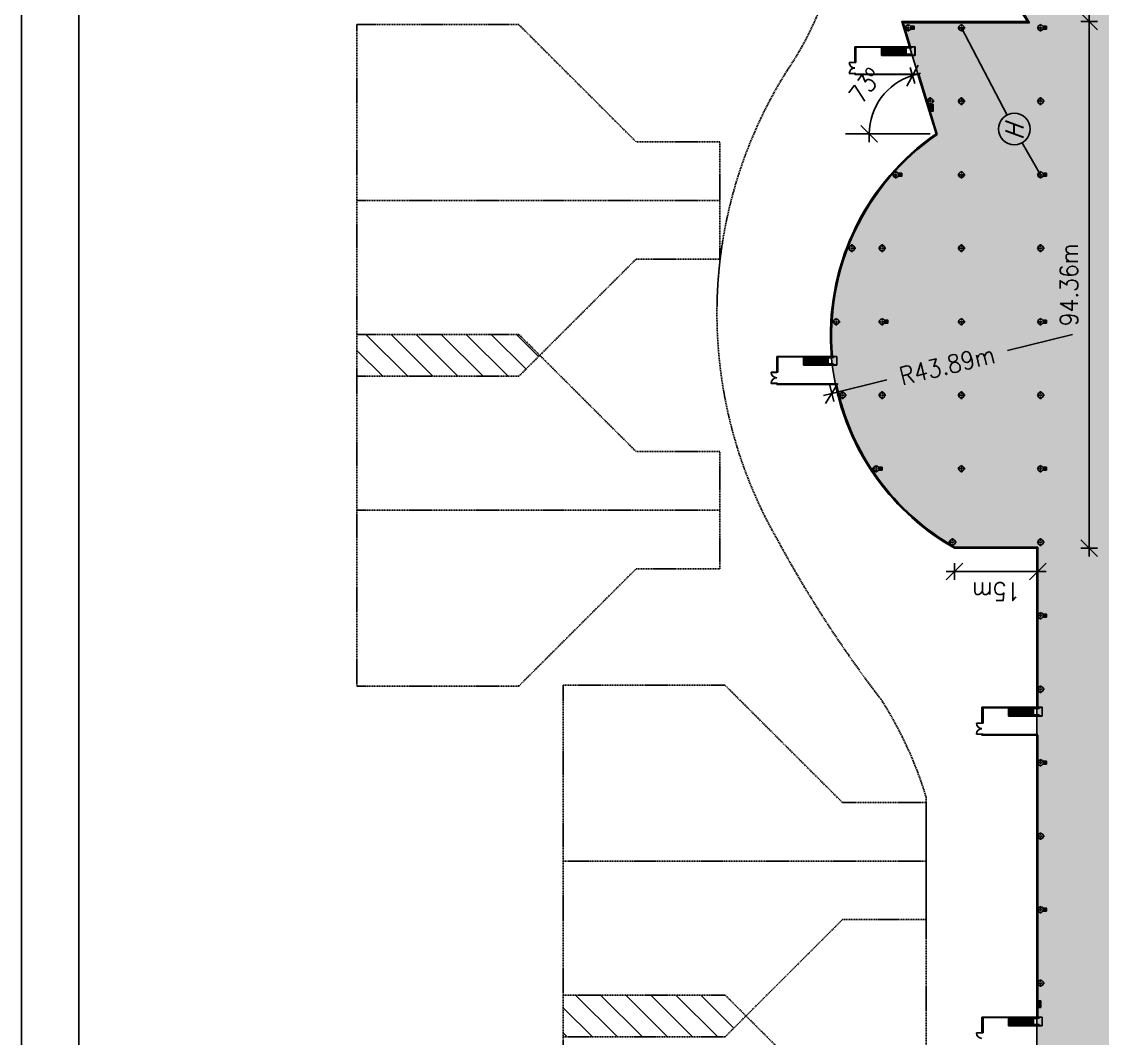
# Model space of a CAD drawing. Header units: millimetres. Extents: x -1 to 12300, y -1929 to 2470.
# Drawn here: x 6018.4 to 6212, y -812.4 to -630.3 of the extents above; entities that cross this region are included whole.
import ezdxf

# ---------------------------------------------------------------- set-up
doc = ezdxf.new("R2010")
doc.units = ezdxf.units.MM
doc.linetypes.add('DASHDOTBERNUZ', pattern=[0.8, 0.4, -0.2, 0, -0.2])
doc.linetypes.add('HIDDENBERNUZ', pattern=[0.3, 0.2, -0.1])
doc.layers.get('0').update_dxf_attribs({"color": 250})
for name, color, linetype in [('01C', 250, 'Continuous'), ('01cotes', 200, 'Continuous'), ('01TXTINCENDIext', 7, 'Continuous'), ('01TXTINCENDIman', 7, 'Continuous'), ('01TXTmaterial', 31, 'Continuous'), ('05CPIL', 250, 'Continuous'), ('0parquing', 250, 'HIDDENBERNUZ'), ('0serveis', 6, 'HIDDENBERNUZ'), ('0Terminal', 250, 'Continuous'), ('espais terminal', 9, 'Continuous'), ('fluxes', 9, 'Continuous')]:
    doc.layers.add(name, color=color, linetype=linetype)
doc.layers.add('TR-AUX-OFICINES', color=9, linetype='Continuous', plot=False)
doc.layers.add('viewport', color=241, linetype='Continuous', plot=False)
doc.styles.add('_FERROS', font='romans.shx', dxfattribs={"width": 0.9})
doc.styles.add('_PEGATINES', font='romans.shx', dxfattribs={"width": 0.9, "oblique": 20})
doc.dimstyles.new('_100PS1500', dxfattribs={"dimtxt": 3.2, "dimasz": 3, "dimexe": 0.18, "dimexo": 0.0625, "dimgap": 2, "dimtad": 1, "dimrnd": 0.01, "dimzin": 12, "dimdsep": 46, "dimtxsty": '_FERROS', "dimblk": 'OBLIQUE', "dimcen": 0.09, "dimdle": 0.5, "dimse1": 1, "dimse2": 1, "dimclrt": 7, "dimadec": 0, "dimazin": 0, "dimtfac": 1, "dimtix": 1, "dimtmove": 2, "dimatfit": 3, "dimldrblk": 'OBLIQUE', "dimfxl": 1, "dimtvp": 0.882353, "dimtolj": 1, "dimtzin": 0, "dimarcsym": 0})
pattern_1 = [(360, (37.508332, -17.139966), (2e-18, 0.01), [])]

# ---------------------------------------------------------------- blocks, each defined once
blk = doc.blocks.new('_PIL0')
at = {"color": 3, "linetype": 'DASHDOTBERNUZ', "ltscale": 0.4}
for p, q in [((0.7, 0), (-0.7, 0)), ((0, -0.7), (0, 0.7))]:
    blk.add_line(p, q, dxfattribs=at)
blk.add_circle((0, 0), 0.5)
blk = doc.blocks.new('A$C47A048D5')
at = {"layer": '01C', "linetype": 'Continuous'}
h = blk.add_hatch(dxfattribs=at)
h.set_pattern_fill('USER', color=256, scale=0.01, pattern_type=0)
h.set_pattern_definition(pattern_1)
h.paths.add_polyline_path([(6.02, 1.37), (6.02, 1.44), (0.57, 1.44), (0.57, 1.37)])
h = blk.add_hatch(dxfattribs=at)
h.set_pattern_fill('USER', color=256, scale=0.01, pattern_type=0)
h.set_pattern_definition(pattern_1)
h.paths.add_polyline_path([(6.02, 0.12), (6.02, 0.2), (0.57, 0.2), (0.57, 0.12)])
for p, q in [((6.02, 1.56), (0, 1.56)), ((0, 1.56), (0, 1.53)), ((0, 1.53), (0, 0)), ((6.02, 0), (0, 0)), ((6.02, 1.53), (0.03, 1.53)), ((0.03, 0.03), (0.03, 1.53)), ((6.02, 0.03), (0.03, 0.03)), ((0.57, 1.37), (0.57, 1.44)), ((0.57, 1.44), (6.02, 1.44)), ((6.02, 1.37), (0.57, 1.37)), ((0.57, 0.12), (0.57, 0.2)), ((0.57, 0.2), (6.02, 0.2)), ((0.57, 0.12), (6.02, 0.12)), ((0.88, 1.53), (0.91, 1.53)), ((0.88, 1.33), (0.89, 1.33)), ((0.91, 0.23), (0.88, 0.23)), ((0.91, 0.03), (0.88, 0.03)), ((0.89, 1.33), (0.91, 1.33)), ((0.91, 1.53), (0.91, 1.44)), ((0.91, 1.37), (0.91, 1.33)), ((0.91, 1.33), (1.58, 1.33)), ((1.58, 0.23), (0.91, 0.23)), ((0.91, 0.23), (0.91, 0.2)), ((0.91, 0.12), (0.91, 0.03)), ((1.47, 1.53), (1.47, 1.44)), ((1.47, 1.37), (1.47, 1.33)), ((1.47, 0.2), (1.47, 0.23)), ((1.47, 0.12), (1.47, 0.03)), ((1.58, 1.33), (1.58, 0.23)), ((1.58, 1.33), (6, 1.33)), ((1.58, 1.28), (6.02, 1.28)), ((1.58, 1.23), (6.02, 1.23)), ((1.58, 1.18), (6.02, 1.18)), ((1.58, 1.13), (6.02, 1.13)), ((1.58, 1.08), (6.02, 1.08)), ((1.58, 1.03), (6.02, 1.03)), ((1.58, 0.98), (6.02, 0.98)), ((1.58, 0.93), (6.02, 0.93)), ((1.58, 0.88), (6.02, 0.88)), ((1.58, 0.83), (6.02, 0.83)), ((1.58, 0.78), (6.02, 0.78)), ((1.58, 0.73), (6.02, 0.73)), ((1.58, 0.68), (6.02, 0.68)), ((1.58, 0.63), (6.02, 0.63)), ((1.58, 0.58), (6.02, 0.58)), ((1.58, 0.53), (6.02, 0.53)), ((1.58, 0.48), (6.02, 0.48)), ((1.58, 0.43), (6.02, 0.43)), ((1.58, 0.38), (6.02, 0.38)), ((1.58, 0.33), (6.02, 0.33)), ((1.58, 0.28), (6.02, 0.28)), ((5.76, 0.23), (1.58, 0.23)), ((1.58, 0.23), (6.02, 0.23)), ((6.02, 0.23), (5.76, 0.23)), ((6, 1.33), (6.02, 1.33))]:
    blk.add_line(p, q, dxfattribs=at)
at = {"layer": '01C'}
blk.add_line((6.02, 0), (6.02, 1.56), dxfattribs=at)
at = {"layer": '01C', "linetype": 'Continuous'}
for centre, radius, start, end in [((1.27, 1.39), 0.417, 161.6493, 172.8122), ((1.27, 0.18), 0.417, 187.1878, 198.3507), ((1.28, 1.46), 0.428, 192.3446, 195.0345), ((0.88, 1.35), 0.0175, 196.5618, 261.2733), ((0.88, 0.21), 0.0175, 98.7267, 163.4382), ((1.28, 0.11), 0.428, 164.9655, 167.6554), ((0.89, 1.51), 0.0175, 96.5843, 160.5151), ((0.89, 0.05), 0.0175, 199.4849, 263.4157)]:
    blk.add_arc(centre, radius, start, end, dxfattribs=at)
blk = doc.blocks.new('portadoble')
at = {"layer": '01C'}
for p, q in [((0, -0.2), (0, 0)), ((0, 0), (0.08, 0)), ((0.08, 0), (0.08, -0.2)), ((2.08, 0), (2.08, -0.2)), ((2.15, 0), (2.08, 0)), ((2.15, -0.2), (2.15, 0)), ((0.08, -0.2), (0, -0.2)), ((0.08, -1.2), (0.08, -0.2)), ((0.08, -0.2), (0.11, -0.2)), ((0.11, -1.2), (0.08, -1.2)), ((0.11, -0.2), (0.11, -1.2)), ((2.04, -0.2), (2.04, -1.2)), ((2.08, -0.2), (2.04, -0.2)), ((2.04, -1.2), (2.08, -1.2)), ((2.08, -1.2), (2.08, -0.2)), ((2.08, -0.2), (2.15, -0.2))]:
    blk.add_line(p, q, dxfattribs=at)
for centre, start, end in [((0.07, -0.2), 271.9192, 359.9782), ((2.08, -0.2), 180.0219, 268.0808)]:
    blk.add_arc(centre, 1, start, end, dxfattribs=at)
blk = doc.blocks.new('A$C4F031390')
at = {"layer": '0parquing'}
for points in [[(31.5, -65), (31.5, -36.01), (10.5, -15), (10.5, 0), (-10.5, 0), (-10.5, -15), (-31.5, -36.01), (-31.5, -65), (31.5, -65)], [(0, -65), (0, 0)]]:
    blk.add_lwpolyline(points, dxfattribs=at)
blk = doc.blocks.new('_Oblique')
for p, q in [((0, -0.5), (0, 0.5)), ((0, 0), (0.5, 0))]:
    blk.add_line(p, q)
at = {"layer": '01C', "color": 7, "linetype": 'ByBlock', "lineweight": -2}
blk.add_line((-0.5, -0.5), (0.5, 0.5), dxfattribs=at)
blk = doc.blocks.new('*D223')
at = {"layer": '01cotes', "color": 0, "lineweight": -2, "transparency": 16777216}
blk.add_line((6209.58, -725.11), (6209.58, -629.75), dxfattribs=at)
at = {"layer": 'DEFPOINTS', "color": 0, "transparency": 16777216}
for p in [(6209.58, -630.25), (6209.58, -630.25), (6209.58, -724.61)]:
    blk.add_point(p, dxfattribs=at)
at = {"layer": '01cotes', "color": 0, "lineweight": -2, "transparency": 16777216, "xscale": 3, "yscale": 3, "zscale": 3}
for p, rotation in [((6209.58, -630.25), 90), ((6209.58, -724.61), 270)]:
    blk.add_blockref('_Oblique', p, dxfattribs=dict(at, rotation=rotation))
at = {"layer": '01cotes', "color": 7, "transparency": 16777216, "insert": (6205.98, -677.43), "char_height": 3.2, "attachment_point": 5, "rotation": 90, "style": '_FERROS'}
blk.add_mtext('\\A1;94.36m', dxfattribs=at)
blk = doc.blocks.new('*D224')
at = {"layer": '01cotes', "color": 0, "lineweight": -2, "transparency": 16777216}
for p, q in [((6206.6, -686.33), (6194.97, -689.18)), ((6163, -697), (6173.37, -694.46))]:
    blk.add_line(p, q, dxfattribs=at)
at = {"layer": 'DEFPOINTS', "color": 0, "transparency": 16777216}
for p in [(6206.12, -686.45), (6163.49, -696.88)]:
    blk.add_point(p, dxfattribs=at)
at = {"layer": '01cotes', "color": 0, "lineweight": -2, "transparency": 16777216, "xscale": 3, "yscale": 3, "zscale": 3, "rotation": 193.7435746801485}
blk.add_blockref('_Oblique', (6163.49, -696.88), dxfattribs=at)
at = {"layer": '01cotes', "color": 7, "transparency": 16777216, "insert": (6184.17, -691.82), "char_height": 3.2, "attachment_point": 5, "rotation": 13.7436, "style": '_FERROS'}
blk.add_mtext('\\A1;R43.89m', dxfattribs=at)
blk = doc.blocks.new('*D227')
at = {"layer": '01cotes', "color": 0, "lineweight": -2, "transparency": 16777216}
blk.add_arc((6181.13, -650.37), 10.93, 106.9355, 180, dxfattribs=at)
at = {"layer": 'DEFPOINTS', "color": 0, "transparency": 16777216}
for p in [(6175.01, -630.25), (6173.92, -642.16), (6165.94, -650.37), (6181.13, -650.37), (6182.1, -653.55)]:
    blk.add_point(p, dxfattribs=at)
at = {"layer": '01cotes', "color": 0, "lineweight": -2, "transparency": 16777216, "xscale": 3, "yscale": 3, "zscale": 3}
for p, rotation in [((6177.95, -639.92), 16.93550658694705), ((6170.2, -650.37), 270)]:
    blk.add_blockref('_Oblique', p, dxfattribs=dict(at, rotation=rotation))
at = {"layer": '01cotes', "color": 7, "transparency": 16777216, "insert": (6169.46, -641.72), "char_height": 3.2, "attachment_point": 5, "rotation": 53.4678, "style": '_FERROS'}
blk.add_mtext('\\A1;73º', dxfattribs=at)
blk = doc.blocks.new('*D225')
at = {"layer": '01cotes', "color": 0, "lineweight": -2, "transparency": 16777216}
blk.add_line((6200.89, -728.78), (6184.96, -728.78), dxfattribs=at)
at = {"layer": 'DEFPOINTS', "color": 0, "transparency": 16777216}
for p in [(6185.46, -728.78), (6185.46, -728.78), (6200.39, -728.78)]:
    blk.add_point(p, dxfattribs=at)
at = {"layer": '01cotes', "color": 0, "lineweight": -2, "transparency": 16777216, "xscale": 3, "yscale": 3, "zscale": 3, "rotation": 180}
blk.add_blockref('_Oblique', (6185.46, -728.78), dxfattribs=at)
at = {"layer": '01cotes', "color": 0, "lineweight": -2, "transparency": 16777216, "xscale": 3, "yscale": 3, "zscale": 3}
blk.add_blockref('_Oblique', (6200.39, -728.78), dxfattribs=at)
at = {"layer": '01cotes', "color": 7, "transparency": 16777216, "insert": (6192.93, -732.38), "char_height": 3.2, "attachment_point": 5, "rotation": 180, "style": '_FERROS'}
blk.add_mtext('\\A1;15m', dxfattribs=at)
blk = doc.blocks.new('A$C39DC0D00')
at = {"layer": '01TXTINCENDIext'}
h = blk.add_hatch(color=7, dxfattribs=at)
h.dxf.hatch_style = 1
h.paths.add_polyline_path([(0.53, 0.54), (0, 0.54), (0, 0), (0.53, 0)])
h.paths.add_polyline_path([(0.51, 0.51), (0.51, 0.03, -0.414214), (0.5, 0.02), (0.03, 0.02, -0.414214), (0.02, 0.03), (0.02, 0.51, -0.414214), (0.03, 0.52), (0.5, 0.52, -0.414214)], flags=16)
h.paths.add_polyline_path([(0.35, 0.45), (0.34, 0.44), (0.34, 0.45), (0.33, 0.45), (0.32, 0.45), (0.32, 0.45), (0.31, 0.45), (0.31, 0.45), (0.29, 0.45), (0.27, 0.45), (0.27, 0.45), (0.27, 0.45), (0.27, 0.45), (0.27, 0.44), (0.27, 0.44), (0.28, 0.43), (0.28, 0.42, -0.120407), (0.33, 0.4, -0.22624), (0.33, 0.39), (0.33, 0.05, -0.414214), (0.32, 0.04), (0.21, 0.04, -0.414214), (0.19, 0.05), (0.19, 0.08), (0.17, 0.08), (0.17, 0.08), (0.17, 0.1), (0.17, 0.1), (0.17, 0.11), (0.17, 0.11), (0.17, 0.14), (0.17, 0.14), (0.17, 0.14), (0.17, 0.17), (0.16, 0.19), (0.14, 0.24), (0.13, 0.27), (0.12, 0.29), (0.12, 0.31), (0.11, 0.33), (0.11, 0.35), (0.11, 0.38), (0.12, 0.39), (0.13, 0.4), (0.14, 0.42), (0.15, 0.43), (0.16, 0.44), (0.18, 0.44), (0.2, 0.45), (0.22, 0.46), (0.24, 0.46), (0.25, 0.46), (0.25, 0.46), (0.28, 0.48), (0.31, 0.49), (0.33, 0.5), (0.33, 0.49), (0.32, 0.49), (0.29, 0.47), (0.28, 0.47), (0.29, 0.47), (0.31, 0.46), (0.33, 0.46), (0.35, 0.45), (0.35, 0.45)], flags=0)
h.paths.add_polyline_path([(0.25, 0.44), (0.25, 0.44), (0.25, 0.44), (0.25, 0.44), (0.25, 0.43), (0.24, 0.42, 0.110621), (0.2, 0.4, 0.22624), (0.19, 0.39), (0.19, 0.1), (0.19, 0.1), (0.18, 0.1), (0.18, 0.11), (0.19, 0.11), (0.19, 0.14), (0.18, 0.14), (0.18, 0.15), (0.18, 0.17), (0.17, 0.2), (0.16, 0.23), (0.14, 0.27), (0.13, 0.3), (0.13, 0.33), (0.12, 0.35), (0.13, 0.37), (0.13, 0.39), (0.14, 0.41), (0.16, 0.42), (0.18, 0.43), (0.21, 0.44), (0.22, 0.44)], flags=0)
h = blk.add_hatch(color=10, dxfattribs=at)
h.paths.add_polyline_path([(0.51, 0.51, 0.414214), (0.5, 0.52), (0.03, 0.52, 0.414214), (0.02, 0.51), (0.02, 0.03, 0.414214), (0.03, 0.02), (0.5, 0.02, 0.414214), (0.51, 0.03)])
h.paths.add_polyline_path([(0.12, 0.31), (0.11, 0.33), (0.11, 0.35), (0.11, 0.38), (0.12, 0.39), (0.13, 0.4), (0.14, 0.42), (0.15, 0.43), (0.16, 0.44), (0.18, 0.44), (0.2, 0.45), (0.22, 0.46), (0.24, 0.46), (0.25, 0.46), (0.25, 0.46), (0.28, 0.48), (0.31, 0.49), (0.33, 0.5), (0.33, 0.49), (0.32, 0.49), (0.29, 0.47), (0.28, 0.47), (0.29, 0.47), (0.31, 0.46), (0.33, 0.46), (0.35, 0.45), (0.35, 0.45), (0.35, 0.45), (0.34, 0.44), (0.34, 0.45), (0.33, 0.45), (0.32, 0.45), (0.32, 0.45), (0.31, 0.45), (0.31, 0.45), (0.29, 0.45), (0.27, 0.45), (0.27, 0.45), (0.27, 0.45), (0.27, 0.45), (0.27, 0.44), (0.27, 0.44), (0.28, 0.43), (0.28, 0.42, -0.120407), (0.33, 0.4, -0.22624), (0.33, 0.39), (0.33, 0.05, -0.414214), (0.32, 0.04), (0.21, 0.04, -0.414214), (0.19, 0.05), (0.19, 0.08), (0.17, 0.08), (0.17, 0.08), (0.17, 0.1), (0.17, 0.1), (0.17, 0.11), (0.17, 0.11), (0.17, 0.14), (0.17, 0.14), (0.17, 0.14), (0.17, 0.17), (0.16, 0.19), (0.14, 0.24), (0.13, 0.27), (0.12, 0.29)], flags=16)
h.paths.add_polyline_path([(0.13, 0.33), (0.12, 0.35), (0.13, 0.37), (0.13, 0.39), (0.14, 0.41), (0.16, 0.42), (0.18, 0.43), (0.21, 0.44), (0.22, 0.44), (0.25, 0.44), (0.25, 0.44), (0.25, 0.44), (0.25, 0.44), (0.25, 0.43), (0.24, 0.42, 0.110621), (0.2, 0.4, 0.22624), (0.19, 0.39), (0.19, 0.1), (0.19, 0.1), (0.18, 0.1), (0.18, 0.11), (0.19, 0.11), (0.19, 0.14), (0.18, 0.14), (0.18, 0.15), (0.18, 0.17), (0.17, 0.2), (0.16, 0.23), (0.14, 0.27), (0.13, 0.3)], flags=0)
h.paths.add_polyline_path([(0.19, 0.39, -0.22624), (0.2, 0.4, -0.110621), (0.24, 0.42), (0.25, 0.43), (0.25, 0.44), (0.25, 0.44), (0.25, 0.44), (0.25, 0.44), (0.22, 0.44), (0.21, 0.44), (0.18, 0.43), (0.16, 0.42), (0.14, 0.41), (0.13, 0.39), (0.13, 0.37), (0.12, 0.35), (0.13, 0.33), (0.13, 0.3), (0.14, 0.27), (0.16, 0.23), (0.17, 0.2), (0.18, 0.17), (0.18, 0.15), (0.18, 0.14), (0.19, 0.14), (0.19, 0.11), (0.18, 0.11), (0.18, 0.1), (0.19, 0.1), (0.19, 0.1)], flags=0)
h = blk.add_hatch(color=255, dxfattribs=at)
h.paths.add_polyline_path([(0.33, 0.39, 0.22624), (0.33, 0.4, 0.120407), (0.28, 0.42), (0.28, 0.43), (0.27, 0.44), (0.27, 0.44), (0.27, 0.45), (0.27, 0.45), (0.27, 0.45), (0.27, 0.45), (0.29, 0.45), (0.31, 0.45), (0.31, 0.45), (0.32, 0.45), (0.32, 0.45), (0.33, 0.45), (0.34, 0.45), (0.34, 0.44), (0.35, 0.45), (0.35, 0.45), (0.35, 0.45), (0.33, 0.46), (0.31, 0.46), (0.29, 0.47), (0.28, 0.47), (0.29, 0.47), (0.32, 0.49), (0.33, 0.49), (0.33, 0.5), (0.31, 0.49), (0.28, 0.48), (0.25, 0.46), (0.25, 0.46), (0.24, 0.46), (0.22, 0.46), (0.2, 0.45), (0.18, 0.44), (0.16, 0.44), (0.15, 0.43), (0.14, 0.42), (0.13, 0.4), (0.12, 0.39), (0.11, 0.38), (0.11, 0.35), (0.11, 0.33), (0.12, 0.31), (0.12, 0.29), (0.13, 0.27), (0.14, 0.24), (0.16, 0.19), (0.17, 0.17), (0.17, 0.14), (0.17, 0.14), (0.17, 0.14), (0.17, 0.11), (0.17, 0.11), (0.17, 0.1), (0.17, 0.1), (0.17, 0.08), (0.17, 0.08), (0.19, 0.08), (0.19, 0.05, 0.414214), (0.21, 0.04), (0.32, 0.04, 0.414214), (0.33, 0.05)])
h.paths.add_polyline_path([(0.19, 0.1), (0.19, 0.1), (0.18, 0.1), (0.18, 0.11), (0.19, 0.11), (0.19, 0.14), (0.18, 0.14), (0.18, 0.15), (0.18, 0.17), (0.17, 0.2), (0.16, 0.23), (0.14, 0.27), (0.13, 0.3), (0.13, 0.33), (0.12, 0.35), (0.13, 0.37), (0.13, 0.39), (0.14, 0.41), (0.16, 0.42), (0.18, 0.43), (0.21, 0.44), (0.22, 0.44), (0.25, 0.44), (0.25, 0.44), (0.25, 0.44), (0.25, 0.44), (0.25, 0.43), (0.24, 0.42, 0.110621), (0.2, 0.4, 0.22624), (0.19, 0.39)], flags=16)
blk.add_hatch(color=10, dxfattribs=at).paths.add_polyline_path([(0.19, 0.39, -0.22624), (0.2, 0.4, -0.110621), (0.24, 0.42), (0.25, 0.43), (0.25, 0.44), (0.25, 0.44), (0.25, 0.44), (0.25, 0.44), (0.22, 0.44), (0.21, 0.44), (0.18, 0.43), (0.16, 0.42), (0.14, 0.41), (0.13, 0.39), (0.13, 0.37), (0.12, 0.35), (0.13, 0.33), (0.13, 0.3), (0.14, 0.27), (0.16, 0.23), (0.17, 0.2), (0.18, 0.17), (0.18, 0.15), (0.18, 0.14), (0.19, 0.14), (0.19, 0.11), (0.18, 0.11), (0.18, 0.1), (0.19, 0.1), (0.19, 0.1)])
at = {"layer": '01TXTINCENDIext', "color": 255}
for p, q in [((0.02, 0.03), (0.02, 0.51)), ((0.03, 0.52), (0.5, 0.52)), ((0.5, 0.02), (0.03, 0.02)), ((0.51, 0.51), (0.51, 0.03))]:
    blk.add_line(p, q, dxfattribs=at)
at = {"layer": '01TXTINCENDIext', "color": 7}
blk.add_lwpolyline([(0, 0.54), (0.53, 0.54), (0.53, 0), (0, 0)], close=True, dxfattribs=at)
at = {"layer": '01TXTINCENDIext', "color": 255}
for points in [[(0.28, 0.42), (0.28, 0.43), (0.27, 0.44), (0.27, 0.44), (0.27, 0.45), (0.27, 0.45), (0.27, 0.45), (0.27, 0.45), (0.29, 0.45), (0.31, 0.45), (0.31, 0.45), (0.32, 0.45), (0.32, 0.45), (0.33, 0.45), (0.34, 0.45), (0.34, 0.44), (0.35, 0.45), (0.35, 0.45), (0.35, 0.45), (0.33, 0.46), (0.31, 0.46), (0.29, 0.47), (0.28, 0.47), (0.29, 0.47), (0.32, 0.49), (0.33, 0.49), (0.33, 0.5), (0.31, 0.49), (0.28, 0.48), (0.25, 0.46), (0.25, 0.46), (0.24, 0.46), (0.22, 0.46), (0.2, 0.45), (0.18, 0.44), (0.16, 0.44), (0.15, 0.43), (0.14, 0.42), (0.13, 0.4), (0.12, 0.39), (0.11, 0.38), (0.11, 0.35), (0.11, 0.33), (0.12, 0.31), (0.12, 0.29), (0.13, 0.27), (0.14, 0.24), (0.16, 0.19), (0.17, 0.17), (0.17, 0.14), (0.17, 0.14), (0.17, 0.14), (0.17, 0.11), (0.17, 0.11), (0.17, 0.1), (0.17, 0.1), (0.17, 0.08), (0.17, 0.08), (0.19, 0.08)], [(0.19, 0.1), (0.19, 0.1), (0.18, 0.1), (0.18, 0.11), (0.19, 0.11), (0.19, 0.14), (0.18, 0.14), (0.18, 0.15), (0.18, 0.17), (0.17, 0.2), (0.16, 0.23), (0.14, 0.27), (0.13, 0.3), (0.13, 0.33), (0.12, 0.35), (0.13, 0.37), (0.13, 0.39), (0.14, 0.41), (0.16, 0.42), (0.18, 0.43), (0.21, 0.44), (0.22, 0.44), (0.25, 0.44), (0.25, 0.44), (0.25, 0.44), (0.25, 0.44), (0.25, 0.43), (0.24, 0.42)], [(0.19, 0.39), (0.19, 0.1)]]:
    blk.add_lwpolyline(points, dxfattribs=at)
blk.add_lwpolyline([(0.19, 0.08), (0.19, 0.05, 0.414214), (0.21, 0.04), (0.32, 0.04, 0.414214), (0.33, 0.05), (0.33, 0.39)], format="xyb", dxfattribs=at)
for centre, radius, start, end in [((0.03, 0.51), 0.0144, 90, 180), ((0.03, 0.03), 0.0144, 180, 270), ((0.21, 0.39), 0.0128, 129.008, 180), ((0.26, 0.32), 0.105, 103.7582, 129.008), ((0.26, 0.32), 0.105, 50.992, 78.4551), ((0.32, 0.39), 0.0128, 0, 50.992), ((0.5, 0.51), 0.0144, 0, 90), ((0.5, 0.03), 0.0144, 270, 0)]:
    blk.add_arc(centre, radius, start, end, dxfattribs=at)
blk = doc.blocks.new('MANGERA')
at = {"layer": '01TXTINCENDIext'}
h = blk.add_hatch(color=7, dxfattribs=at)
h.dxf.hatch_style = 1
h.paths.add_polyline_path([(0.53, 0.54), (0, 0.54), (0, 0), (0.53, 0)])
h.paths.add_polyline_path([(0.03, 0.52), (0.5, 0.52, -0.414214), (0.51, 0.51), (0.51, 0.03, -0.414214), (0.5, 0.02), (0.03, 0.02, -0.414214), (0.02, 0.03), (0.02, 0.51, -0.414214)], flags=16)
h.paths.add_polyline_path([(0.1, 0.49), (0.11, 0.49), (0.11, 0.2), (0.1, 0.2)], flags=0)
h.paths.add_polyline_path([(0.15, 0.48), (0.15, 0.18, -1), (0.12, 0.18), (0.12, 0.48, -1)], flags=0)
h.paths.add_polyline_path([(0.19, 0.48), (0.19, 0.2, -1), (0.16, 0.2), (0.16, 0.48, -1)], flags=0)
h.paths.add_polyline_path([(0.22, 0.48), (0.22, 0.2, -1), (0.2, 0.2), (0.2, 0.48, -1)], flags=0)
h.paths.add_polyline_path([(0.26, 0.48), (0.26, 0.2, -1), (0.23, 0.2), (0.23, 0.48, -1)], flags=0)
h.paths.add_polyline_path([(0.3, 0.48), (0.3, 0.2, -1), (0.27, 0.2), (0.27, 0.48, -1)], flags=0)
h.paths.add_polyline_path([(0.31, 0.49), (0.31, 0.49), (0.31, 0.35), (0.37, 0.35, -25.210419), (0.37, 0.35), (0.31, 0.35), (0.31, 0.2), (0.31, 0.2)], flags=0)
h.paths.add_polyline_path([(0.11, 0.16), (0.15, 0.16), (0.15, 0.15), (0.11, 0.15)], flags=0)
h.paths.add_polyline_path([(0.4, 0.38), (0.4, 0.35), (0.37, 0.35, -0.36031)], flags=0)
h.paths.add_polyline_path([(0.12, 0.15), (0.15, 0.15), (0.15, 0.12), (0.12, 0.12)], flags=0)
h.paths.add_polyline_path([(0.37, 0.35), (0.4, 0.35), (0.4, 0.32, -0.36031)], flags=0)
h.paths.add_polyline_path([(0.41, 0.38, -0.36031), (0.44, 0.35), (0.41, 0.35)], flags=0)
h.paths.add_polyline_path([(0.11, 0.12), (0.15, 0.12), (0.15, 0.11), (0.11, 0.11)], flags=0)
h.paths.add_polyline_path([(0.41, 0.35), (0.44, 0.35, -0.36031), (0.41, 0.32)], flags=0)
h.paths.add_polyline_path([(0.12, 0.1), (0.15, 0.1), (0.14, 0.07), (0.12, 0.07)], flags=0)
h.paths.add_polyline_path([(0.13, 0.06), (0.14, 0.06), (0.14, 0.05), (0.13, 0.05)], flags=0)
h = blk.add_hatch(color=10, dxfattribs=at)
h.paths.add_polyline_path([(0.03, 0.52, 0.414214), (0.02, 0.51), (0.02, 0.03, 0.414214), (0.03, 0.02), (0.5, 0.02, 0.414214), (0.51, 0.03), (0.51, 0.51, 0.414214), (0.5, 0.52)])
h.paths.add_polyline_path([(0.37, 0.35), (0.31, 0.35), (0.31, 0.2), (0.31, 0.2), (0.31, 0.49), (0.31, 0.49), (0.31, 0.35), (0.37, 0.35, -25.210419)], flags=16)
h.paths.add_polyline_path([(0.41, 0.38, -0.36031), (0.44, 0.35), (0.41, 0.35)], flags=0)
h.paths.add_polyline_path([(0.4, 0.38), (0.4, 0.35), (0.37, 0.35, -0.36031)], flags=0)
h.paths.add_polyline_path([(0.44, 0.35, -0.36031), (0.41, 0.32), (0.41, 0.35)], flags=0)
h.paths.add_polyline_path([(0.4, 0.35), (0.4, 0.32, -0.36031), (0.37, 0.35)], flags=0)
h.paths.add_polyline_path([(0.3, 0.2, -1), (0.27, 0.2), (0.27, 0.48, -1), (0.3, 0.48)], flags=16)
h.paths.add_polyline_path([(0.26, 0.2, -1), (0.23, 0.2), (0.23, 0.48, -1), (0.26, 0.48)], flags=16)
h.paths.add_polyline_path([(0.22, 0.2, -1), (0.2, 0.2), (0.2, 0.48, -1), (0.22, 0.48)], flags=16)
h.paths.add_polyline_path([(0.19, 0.2, -1), (0.16, 0.2), (0.16, 0.48, -1), (0.19, 0.48)], flags=16)
h.paths.add_polyline_path([(0.15, 0.18, -1), (0.12, 0.18), (0.12, 0.48, -1), (0.15, 0.48)], flags=16)
h.paths.add_polyline_path([(0.11, 0.2), (0.1, 0.2), (0.1, 0.49), (0.11, 0.49)], flags=16)
h.paths.add_polyline_path([(0.15, 0.16), (0.15, 0.15), (0.11, 0.15), (0.11, 0.16)], flags=16)
h.paths.add_polyline_path([(0.15, 0.15), (0.15, 0.12), (0.12, 0.12), (0.12, 0.15)], flags=16)
h.paths.add_polyline_path([(0.15, 0.12), (0.15, 0.11), (0.11, 0.11), (0.11, 0.12)], flags=16)
h.paths.add_polyline_path([(0.15, 0.1), (0.14, 0.07), (0.12, 0.07), (0.12, 0.1)], flags=16)
h.paths.add_polyline_path([(0.14, 0.06), (0.14, 0.05), (0.13, 0.05), (0.13, 0.06)], flags=16)
h = blk.add_hatch(color=7, dxfattribs=at)
h.dxf.hatch_style = 1
h.paths.add_polyline_path([(0.15, 0.48, 1), (0.12, 0.48), (0.12, 0.18, 1), (0.15, 0.18)])
h.paths.add_polyline_path([(0.19, 0.48, 1), (0.16, 0.48), (0.16, 0.2, 1), (0.19, 0.2)])
h.paths.add_polyline_path([(0.22, 0.48, 1), (0.2, 0.48), (0.2, 0.2, 1), (0.22, 0.2)])
h.paths.add_polyline_path([(0.26, 0.48, 1), (0.23, 0.48), (0.23, 0.2, 1), (0.26, 0.2)])
h.paths.add_polyline_path([(0.3, 0.48, 1), (0.27, 0.48), (0.27, 0.2, 1), (0.3, 0.2)])
h.paths.add_polyline_path([(0.11, 0.49), (0.1, 0.49), (0.1, 0.2), (0.11, 0.2)])
h.paths.add_polyline_path([(0.31, 0.49), (0.31, 0.49), (0.31, 0.2), (0.31, 0.2)])
h.paths.add_polyline_path([(0.37, 0.35), (0.31, 0.35), (0.31, 0.35), (0.37, 0.35, 25.210419)])
h.paths.add_polyline_path([(0.37, 0.35), (0.4, 0.35), (0.4, 0.32, -0.36031)], flags=16)
h.paths.add_polyline_path([(0.37, 0.35, -0.36031), (0.4, 0.38), (0.4, 0.35)], flags=16)
h.paths.add_polyline_path([(0.41, 0.35), (0.44, 0.35, -0.36031), (0.41, 0.32)], flags=16)
h.paths.add_polyline_path([(0.41, 0.35), (0.41, 0.38, -0.36031), (0.44, 0.35)], flags=16)
h.paths.add_polyline_path([(0.15, 0.16), (0.11, 0.16), (0.11, 0.15), (0.15, 0.15)])
h.paths.add_polyline_path([(0.15, 0.15), (0.12, 0.15), (0.12, 0.12), (0.15, 0.12)])
h.paths.add_polyline_path([(0.15, 0.12), (0.11, 0.12), (0.11, 0.11), (0.15, 0.11)])
h.paths.add_polyline_path([(0.15, 0.1), (0.12, 0.1), (0.12, 0.07), (0.14, 0.07)])
h.paths.add_polyline_path([(0.14, 0.06), (0.13, 0.06), (0.13, 0.05), (0.14, 0.05)])
at = {"layer": '01TXTINCENDIext', "color": 255}
for p, q in [((0.02, 0.03), (0.02, 0.51)), ((0.03, 0.52), (0.5, 0.52)), ((0.5, 0.02), (0.03, 0.02)), ((0.37, 0.35), (0.31, 0.35)), ((0.37, 0.35), (0.31, 0.35)), ((0.4, 0.35), (0.37, 0.35)), ((0.4, 0.35), (0.37, 0.35)), ((0.4, 0.38), (0.4, 0.35)), ((0.4, 0.35), (0.4, 0.32)), ((0.41, 0.38), (0.41, 0.35)), ((0.41, 0.35), (0.41, 0.32)), ((0.44, 0.35), (0.41, 0.35)), ((0.44, 0.35), (0.41, 0.35)), ((0.51, 0.51), (0.51, 0.03))]:
    blk.add_line(p, q, dxfattribs=at)
at = {"layer": '01TXTINCENDIext', "color": 7}
blk.add_lwpolyline([(0, 0.54), (0.53, 0.54), (0.53, 0), (0, 0)], close=True, dxfattribs=at)
at = {"layer": '01TXTINCENDIext', "color": 255}
for points in [[(0.1, 0.49), (0.11, 0.49), (0.11, 0.2), (0.1, 0.2)], [(0.11, 0.16), (0.15, 0.16), (0.15, 0.15), (0.11, 0.15)], [(0.11, 0.12), (0.15, 0.12), (0.15, 0.11), (0.11, 0.11)], [(0.12, 0.15), (0.15, 0.15), (0.15, 0.12), (0.12, 0.12)], [(0.12, 0.1), (0.15, 0.1), (0.14, 0.07), (0.12, 0.07)], [(0.13, 0.06), (0.14, 0.06), (0.14, 0.05), (0.13, 0.05)], [(0.31, 0.49), (0.31, 0.49), (0.31, 0.2), (0.31, 0.2)]]:
    blk.add_lwpolyline(points, close=True, dxfattribs=at)
for points in [[(0.12, 0.18), (0.12, 0.48)], [(0.15, 0.48), (0.15, 0.18)], [(0.16, 0.2), (0.16, 0.48)], [(0.19, 0.48), (0.19, 0.2)], [(0.2, 0.2), (0.2, 0.48)], [(0.22, 0.48), (0.22, 0.2)], [(0.23, 0.2), (0.23, 0.48)], [(0.26, 0.48), (0.26, 0.2)], [(0.27, 0.2), (0.27, 0.48)], [(0.3, 0.48), (0.3, 0.2)]]:
    blk.add_lwpolyline(points, dxfattribs=at)
for centre, radius, start, end in [((0.03, 0.51), 0.0144, 90, 180), ((0.03, 0.03), 0.0144, 180, 270), ((0.13, 0.48), 0.0139, 0, 180), ((0.13, 0.18), 0.0139, 180, 0), ((0.17, 0.48), 0.0139, 0, 180), ((0.17, 0.2), 0.0139, 180, 0), ((0.21, 0.48), 0.0139, 0, 180), ((0.21, 0.2), 0.0139, 180, 0), ((0.25, 0.48), 0.0139, 0, 180), ((0.25, 0.2), 0.0139, 180, 0), ((0.29, 0.48), 0.0139, 0, 180), ((0.29, 0.2), 0.0139, 180, 0), ((0.41, 0.35), 0.0384, 184.543, 175.457), ((0.41, 0.35), 0.0325, 95.3708, 174.6292), ((0.41, 0.35), 0.0325, 185.3708, 264.6292), ((0.41, 0.35), 0.0325, 5.3708, 84.6292), ((0.41, 0.35), 0.0325, 275.3708, 354.6292), ((0.5, 0.51), 0.0144, 0, 90), ((0.5, 0.03), 0.0144, 270, 0)]:
    blk.add_arc(centre, radius, start, end, dxfattribs=at)
blk = doc.blocks.new('PULSADOR')
at = {"layer": '01TXTINCENDIext'}
h = blk.add_hatch(color=10, dxfattribs=at)
h.paths.add_polyline_path([(0.53, 0.54), (0, 0.54), (0, 0), (0.53, 0)])
h.paths.add_polyline_path([(0.03, 0.52), (0.5, 0.52, -0.414214), (0.51, 0.51), (0.51, 0.03, -0.414214), (0.5, 0.02), (0.03, 0.02, -0.414214), (0.02, 0.03), (0.02, 0.51, -0.414214)], flags=16)
h.paths.add_polyline_path([(0.43, 0.27, -1), (0.09, 0.27, -1)], flags=0)
h.paths.add_polyline_path([(0.34, 0.27, -1), (0.19, 0.27, -1)], flags=0)
h = blk.add_hatch(color=7, dxfattribs=at)
h.dxf.hatch_style = 1
h.paths.add_polyline_path([(0.51, 0.51, 0.414214), (0.5, 0.52), (0.03, 0.52, 0.414214), (0.02, 0.51), (0.02, 0.03, 0.414214), (0.03, 0.02), (0.5, 0.02, 0.414214), (0.51, 0.03)])
h.paths.add_polyline_path([(0.43, 0.27, -1), (0.09, 0.27, -1)], flags=16)
h.paths.add_polyline_path([(0.34, 0.27, -1), (0.19, 0.27, -1)], flags=0)
h = blk.add_hatch(color=7, dxfattribs=at)
h.dxf.hatch_style = 1
h.paths.add_polyline_path([(0.34, 0.27, 1), (0.19, 0.27, 1)])
at = {"layer": '01TXTINCENDIext', "color": 255}
for p, q in [((0.02, 0.03), (0.02, 0.51)), ((0.5, 0.02), (0.03, 0.02)), ((0.51, 0.51), (0.51, 0.03))]:
    blk.add_line(p, q, dxfattribs=at)
at = {"layer": '01TXTINCENDIext', "color": 7}
blk.add_lwpolyline([(0, 0.54), (0.53, 0.54), (0.53, 0), (0, 0)], close=True, dxfattribs=at)
for radius in [0.17, 0.075]:
    blk.add_circle((0.26, 0.27), radius, dxfattribs=at)
at = {"layer": '01TXTINCENDIext', "color": 255}
for centre, start, end in [((0.03, 0.51), 90, 180), ((0.03, 0.03), 180, 270), ((0.5, 0.51), 0, 90), ((0.5, 0.03), 270, 0)]:
    blk.add_arc(centre, 0.0144, start, end, dxfattribs=at)

msp = doc.modelspace()

# ---------------------------------------------------------------- hatches: boundary and pattern name
at = {"layer": '0parquing'}
h = msp.add_hatch(dxfattribs=at)
h.set_pattern_fill('ANSI31', color=256)
h.set_pattern_definition([(135, (7267.587, -1846.8883), (-2.245064, -2.245064), [])])
h.paths.add_polyline_path([(6099.895, -1049.445), (6099.895, -1056.945), (6135.853, -1056.945), (6139.026, -1053.195), (6135.853, -1049.445)])
h.paths.add_polyline_path([(6115.39, -976.945), (6115.39, -981.276), (6139.518, -981.276), (6135.853, -976.945)])
h.paths.add_polyline_path([(6115.39, -918.276), (6115.39, -923.162), (6144.383, -923.162), (6146.827, -920.719), (6144.383, -918.276)])
h.paths.add_polyline_path([(6115.39, -860.162), (6115.39, -867.662), (6144.383, -867.662), (6148.134, -863.912), (6144.383, -860.162)])
h.paths.add_polyline_path([(6115.39, -804.662), (6115.39, -812.162), (6144.383, -812.162), (6148.134, -808.412), (6144.383, -804.662)])
h.paths.add_polyline_path([(6078.453, -686.297), (6078.453, -693.797), (6107.446, -693.797), (6111.197, -690.047), (6107.446, -686.297)])
h.paths.add_polyline_path([(6118.866, -545.43), (6116.661, -552.599), (6144.373, -561.122), (6149.061, -558.64), (6146.577, -553.953)])
h.paths.add_polyline_path([(6135.181, -492.382), (6132.976, -499.551), (6160.688, -508.074), (6165.376, -505.592), (6162.892, -500.905)])
h.paths.add_polyline_path([(6287, -466.861), (6285.487, -469.68), (6288.323, -471.162), (6309.697, -464.589), (6308.374, -460.287)])
h.paths.add_polyline_path([(6298.611, -504.616), (6297.098, -507.435), (6299.934, -508.917), (6321.308, -502.343), (6319.985, -498.042)])
h.paths.add_polyline_path([(6310.223, -542.37), (6308.71, -545.19), (6311.546, -546.672), (6332.92, -540.098), (6331.597, -535.797)])
h.paths.add_polyline_path([(6353.465, -637.719), (6351.19, -639.969), (6353.465, -642.219), (6375.827, -642.219), (6375.827, -637.719)])
h.paths.add_polyline_path([(6353.465, -677.219), (6351.19, -679.469), (6353.465, -681.719), (6375.827, -681.719), (6375.827, -677.219)])
h.paths.add_polyline_path([(6316.528, -796.187), (6314.253, -798.437), (6316.528, -800.687), (6338.89, -800.687), (6338.89, -796.187)])
h.paths.add_polyline_path([(6316.528, -835.687), (6314.253, -837.937), (6316.528, -840.187), (6338.89, -840.187), (6338.89, -835.687)])
h.paths.add_polyline_path([(6316.528, -875.187), (6314.253, -877.437), (6316.528, -879.687), (6338.89, -879.687), (6338.89, -875.187)])
h.paths.add_polyline_path([(6316.528, -914.687), (6314.253, -916.937), (6316.528, -919.187), (6338.89, -919.187), (6338.89, -914.687)])
h.paths.add_polyline_path([(6316.528, -954.187), (6314.253, -956.437), (6316.528, -958.687), (6338.89, -958.687), (6338.89, -954.187)])
h.paths.add_polyline_path([(6316.528, -993.687), (6314.253, -995.937), (6316.528, -998.187), (6338.89, -998.187), (6338.89, -993.687)])
h.paths.add_polyline_path([(6316.528, -1033.187), (6314.253, -1035.437), (6316.528, -1037.687), (6338.89, -1037.687), (6338.89, -1033.187)])
h.paths.add_polyline_path([(6316.528, -1072.687), (6314.253, -1074.937), (6316.528, -1077.187), (6338.89, -1077.187), (6338.89, -1072.687)])
h.paths.add_polyline_path([(6316.528, -1112.187), (6314.253, -1114.437), (6316.528, -1116.687), (6338.89, -1116.687), (6338.89, -1112.187)])
at = {"layer": 'espais terminal'}
h = msp.add_hatch(color=150, dxfattribs=at)
h.dxf.hatch_style = 1
h.paths.add_polyline_path([(6193.187, -592.245, 0.2228431), (6198.549, -630.253), (6176.03, -630.253), (6182.156, -650.371, 0.5526058), (6185.463, -724.613), (6200.19, -724.613), (6200.19, -1154.039), (6236.39, -1154.039), (6236.39, -451.773)])

# ---------------------------------------------------------------- linework, layer by layer
at = {"layer": '01C'}
for p, q in [((6167.607, -634.745), (6177.607, -634.745)), ((6167.607, -637.57), (6167.607, -634.745)), ((6167.807, -634.845), (6172.384, -634.845)), ((6167.807, -634.845), (6167.807, -637.57)), ((6167.607, -639.745), (6167.607, -639.57)), ((6167.607, -639.745), (6178.921, -639.745)), ((6167.807, -639.645), (6167.807, -639.57)), ((6167.807, -639.645), (6179.099, -639.645)), ((6182.39, -650.453), (6182.39, -650.453)), ((6153.618, -690.245), (6163.618, -690.245)), ((6153.618, -693.07), (6153.618, -690.245)), ((6153.818, -690.345), (6158.395, -690.345)), ((6153.818, -690.345), (6153.818, -693.07)), ((6153.618, -695.245), (6153.618, -695.07)), ((6153.618, -695.245), (6164.143, -695.245)), ((6153.818, -695.145), (6153.818, -695.07)), ((6153.818, -695.145), (6164.327, -695.145)), ((6190.39, -753.11), (6200.39, -753.11)), ((6190.39, -755.935), (6190.39, -753.11)), ((6190.59, -753.21), (6195.167, -753.21)), ((6190.59, -753.21), (6190.59, -755.935)), ((6190.39, -758.11), (6190.39, -757.935)), ((6190.39, -758.11), (6200.39, -758.11)), ((6190.59, -758.01), (6190.59, -757.935)), ((6190.59, -758.01), (6200.39, -758.01)), ((6190.39, -808.61), (6200.39, -808.61)), ((6190.39, -811.435), (6190.39, -808.61)), ((6190.59, -808.71), (6195.167, -808.71)), ((6190.59, -808.71), (6190.59, -811.435)), ((6189.39, -811.435), (6190.39, -811.435)), ((6189.39, -811.467), (6189.39, -811.435)), ((6190.39, -811.467), (6189.39, -811.467)), ((6190.39, -811.435), (6190.39, -811.36)), ((6190.39, -811.36), (6190.59, -811.36)), ((6190.39, -811.435), (6190.39, -811.467)), ((6190.59, -811.435), (6190.39, -811.435)), ((6190.59, -811.36), (6190.59, -811.435))]:
    msp.add_line(p, q, dxfattribs=at)
msp.add_arc((6190.391, -811.434), 1.001, 181.91919, 269.97816, dxfattribs=at)
at = {"layer": '01cotes'}
msp.add_line((6181.132, -650.371), (6165.94, -650.371), dxfattribs=at)
at = {"layer": '01TXTmaterial'}
for p, q in [((6194.87, -646.995), (6186.69, -631.354)), ((6197.597, -651.963), (6200.89, -657.687))]:
    msp.add_line(p, q, dxfattribs=at)
msp.add_circle((6196.184, -649.507), 2.834, dxfattribs=at)
at = {"layer": '0serveis'}
msp.add_line((6180.39, -769.187), (6180.39, -1151.731), dxfattribs=at)
for centre, radius, start, end in [((6109.697, -607.654), 55.505, 325.66261, 346.1764), ((6224.377, -682.498), 81.457, 147.69343, 209.97161), ((6340.819, -622.048), 212.606, 208.40696, 217.59128), ((6111.765, -790.228), 71.778, 17.04615, 32.42343)]:
    msp.add_arc(centre, radius, start, end, dxfattribs=at)
at = {"layer": '0Terminal'}
for p, q in [((6176.03, -630.253), (6198.549, -630.253)), ((6176.03, -630.253), (6177.398, -634.745)), ((6176.3, -630.453), (6198.921, -630.453)), ((6176.3, -630.453), (6177.607, -634.745)), ((6178.921, -639.745), (6182.156, -650.371)), ((6179.099, -639.645), (6182.39, -650.453)), ((6200.19, -724.613), (6185.463, -724.613)), ((6200.39, -724.413), (6185.516, -724.413)), ((6200.19, -724.613), (6200.19, -753.11)), ((6200.39, -724.413), (6200.39, -753.11)), ((6200.19, -758.11), (6200.19, -808.61)), ((6200.39, -758.11), (6200.39, -808.61))]:
    msp.add_line(p, q, dxfattribs=at)
for centre, radius, start, end in [((6236.39, -605.533), 45, 162.90454, 213.62714), ((6236.39, -605.533), 45, 162.90454, 213.62714), ((6207.14, -686.453), 43.887, 124.69982, 184.957), ((6207.14, -686.453), 43.687, 124.50852, 184.97975), ((6207.14, -686.453), 43.887, 191.55665, 240.40099), ((6207.14, -686.453), 43.687, 191.47643, 240.33177)]:
    msp.add_arc(centre, radius, start, end, dxfattribs=at)
at = {"layer": 'fluxes'}
msp.add_line((6018.391, -1118.02), (6018.391, -560.669), dxfattribs=at)
at = {"layer": 'TR-AUX-OFICINES'}
msp.add_lwpolyline([(6200.19, -1154.039), (6236.39, -1154.039), (6236.39, -451.773), (6193.187, -592.245, 0.2228431), (6198.549, -630.253), (6176.03, -630.253), (6182.156, -650.371, 0.5526058), (6185.463, -724.613), (6200.19, -724.613), (6200.19, -1154.039)], format="xyb", dxfattribs=at)
at = {"layer": 'viewport'}
msp.add_lwpolyline([(6441.12, -1473.247), (6441.12, -295.747), (6028.62, -295.747), (6028.62, -1473.247)], close=True, dxfattribs=at)

# ---------------------------------------------------------------- block references
at = {"layer": '01C'}
for name, p, rotation in [('A$C4F031390', (6143.449, -662.297), 269.9999999999355), ('portadoble', (6167.807, -637.495), 269.9999999999787), ('A$C4F031390', (6143.449, -717.797), 269.9999999999355), ('portadoble', (6153.818, -692.995), 269.9999999999787), ('A$C4F031390', (6180.386, -780.662), 269.9999999999355), ('portadoble', (6190.59, -755.86), 269.9999999999787), ('A$C4F031390', (6180.386, -836.162), 269.9999999999355)]:
    msp.add_blockref(name, p, dxfattribs=dict(at, rotation=rotation))
at = {"layer": '01C', "xscale": -1}
for p in [(6178.403, -636.31), (6164.414, -691.81), (6201.186, -754.675), (6201.186, -810.175)]:
    msp.add_blockref('A$C47A048D5', p, dxfattribs=at)
at = {"layer": '01TXTINCENDIext', "rotation": 90}
for p in [(6178.227, -631.617), (6201.927, -631.617), (6176.009, -657.951), (6201.927, -657.951), (6173.527, -684.284), (6201.927, -684.284), (6172.483, -710.617), (6201.927, -710.617), (6201.927, -736.951), (6201.927, -763.284), (6201.927, -789.617)]:
    msp.add_blockref('A$C39DC0D00', p, dxfattribs=at)
at = {"layer": '01TXTINCENDIman', "rotation": 90}
for name, p in [('PULSADOR', (6181.665, -645.666)), ('MANGERA', (6181.665, -646.294)), ('PULSADOR', (6200.927, -806.246)), ('MANGERA', (6200.927, -806.873))]:
    msp.add_blockref(name, p, dxfattribs=at)
at = {"layer": '05CPIL', "xscale": -1}
msp.add_blockref('_PIL0', (6177.191, -631.354), dxfattribs=at)
at = {"layer": '05CPIL'}
for p in [(6186.69, -631.354), (6200.89, -631.354), (6181.124, -644.52), (6186.69, -644.52), (6200.89, -644.52), (6174.973, -657.687), (6186.69, -657.687), (6200.89, -657.687), (6167.066, -670.854), (6172.49, -670.854), (6186.69, -670.854), (6200.89, -670.854), (6164.284, -684.02), (6172.49, -684.02), (6186.69, -684.02), (6200.89, -684.02), (6165.426, -697.187), (6172.49, -697.187), (6186.69, -697.187), (6200.89, -697.187), (6171.447, -710.354), (6186.69, -710.354), (6200.89, -710.354), (6185.119, -723.52), (6200.89, -723.52), (6200.89, -736.687), (6200.89, -749.854), (6200.89, -763.02), (6200.89, -776.187), (6200.89, -789.354), (6200.89, -802.52)]:
    msp.add_blockref('_PIL0', p, dxfattribs=at)

# ---------------------------------------------------------------- texts
at = {"layer": '01TXTmaterial', "style": '_PEGATINES', "oblique": 20, "width": 0.9}
msp.add_text('H', height=3.2, rotation=90, dxfattribs=at).set_placement((6197.829, -651.444))

# ---------------------------------------------------------------- dimensions: what is measured, and where the dimension line sits
at = {"layer": '01cotes'}
dim = msp.add_linear_dim(base=(6209.577, -630.253), p1=(6209.577, -724.613), p2=(6209.577, -630.253), angle=90, dimstyle='_100PS1500', override={"dimpost": 'm'}, dxfattribs=at)
dim.commit()
dim.dimension.update_dxf_attribs({"geometry": '*D223', "text_midpoint": (6205.977, -677.433)})
dim = msp.add_angular_dim_2l(base=(6173.921, -642.161), line1=((6181.132, -650.371), (6165.94, -650.371)), line2=((6175.006, -630.253), (6182.099, -653.547)), text='73º', dimstyle='_100PS1500', override={"dimzin": 0, "dimpost": 'm'}, dxfattribs=at)
dim.commit()
dim.dimension.update_dxf_attribs({"geometry": '*D227', "text_midpoint": (6169.459, -641.724)})
dim = msp.add_radius_dim(center=(6206.116, -686.453), mpoint=(6163.485, -696.88), dimstyle='_100PS1500', override={"dimzin": 0, "dimpost": 'm'}, dxfattribs=at)
dim.commit()
dim.dimension.update_dxf_attribs({"geometry": '*D224', "text_midpoint": (6184.173, -691.82), "dimtype": 164})
dim = msp.add_linear_dim(base=(6185.463, -728.775), p1=(6200.39, -728.775), p2=(6185.463, -728.775), angle=180, text='15m', dimstyle='_100PS1500', override={"dimpost": 'm'}, dxfattribs=at)
dim.commit()
dim.dimension.update_dxf_attribs({"geometry": '*D225', "text_midpoint": (6192.927, -732.375)})

doc.saveas('drawing.dxf')
